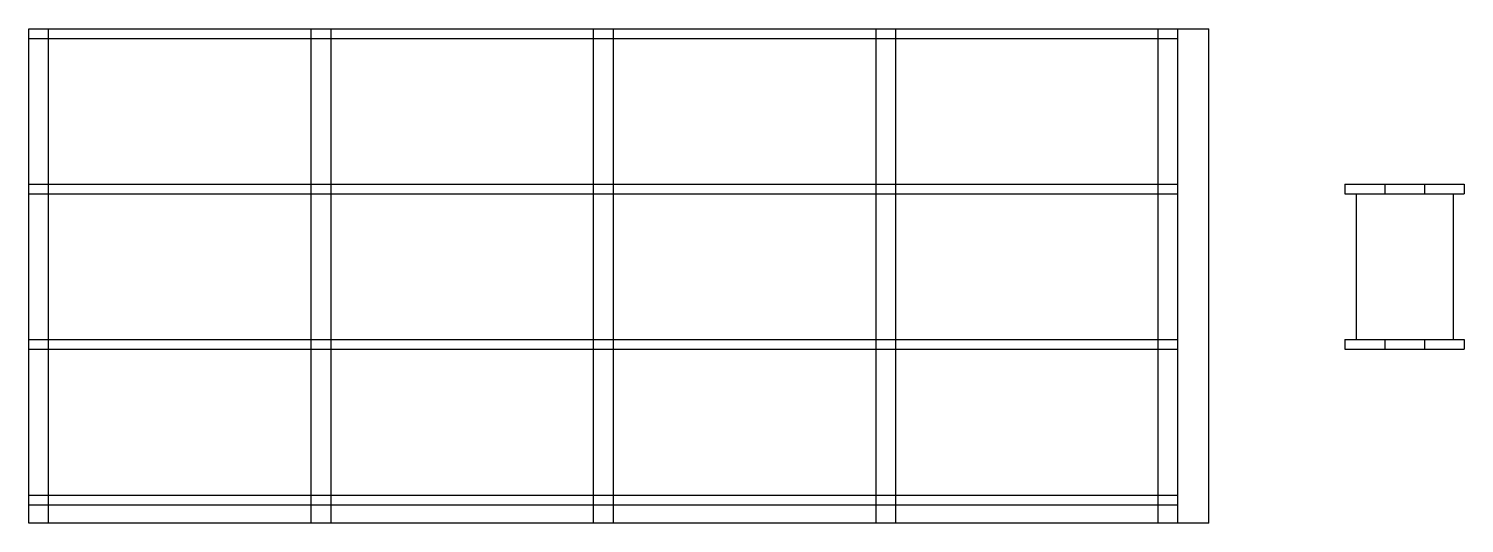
# Model space of a CAD drawing. Header units: millimetres. Extents: x 0 to 3248, y 0 to 1120.
import ezdxf

# ---------------------------------------------------------------- set-up
doc = ezdxf.new("R2010")
doc.units = ezdxf.units.MM
doc.layers.get('0').update_dxf_attribs({"lineweight": 25, "true_color": 0xffffff})
doc.layers.add('Montants', color=1, linetype='Continuous', lineweight=25, true_color=0xff0000)
doc.layers.add('Parquet', color=2, linetype='Continuous', lineweight=25, true_color=0xffff00)

msp = doc.modelspace()

# ---------------------------------------------------------------- linework, layer by layer
for p, q in [((0, 0), (0, 1120)), ((0, 1120), (2670, 1120)), ((2670, 0), (2670, 1120)), ((2670, 0), (0, 0))]:
    msp.add_line(p, q)
at = {"layer": 'Montants'}
for p, q in [((45, 0), (45, 1120)), ((639, 0), (639, 1120)), ((684, 0), (684, 1120)), ((1278, 0), (1278, 1120)), ((1323, 0), (1323, 1120)), ((1917, 0), (1917, 1120)), ((1962, 0), (1962, 1120)), ((2555, 0), (2555, 1120)), ((3002.8, 746), (3002.8, 416)), ((3222.8, 746), (3222.8, 416))]:
    msp.add_line(p, q, dxfattribs=at)
at = {"layer": 'Parquet'}
for p, q in [((2600, 0), (2600, 1120)), ((0, 1098), (2600, 1098)), ((0, 768), (2600, 768)), ((2977.8, 768), (3247.8, 768)), ((2977.8, 768), (2977.8, 746)), ((3067.8, 768), (3067.8, 746)), ((3157.8, 768), (3157.8, 746)), ((3247.8, 768), (3247.8, 746)), ((0, 746), (2600, 746)), ((2977.8, 746), (3247.8, 746)), ((2977.8, 746), (2977.8, 746)), ((0, 416), (2600, 416)), ((0, 394), (2600, 394)), ((2977.8, 416), (3247.8, 416)), ((2977.8, 416), (2977.8, 394)), ((2977.8, 394), (3247.8, 394)), ((2977.8, 394), (2977.8, 394)), ((3067.8, 416), (3067.8, 394)), ((3157.8, 416), (3157.8, 394)), ((3247.8, 416), (3247.8, 394)), ((0, 64), (2600, 64)), ((0, 42), (2600, 42))]:
    msp.add_line(p, q, dxfattribs=at)

doc.saveas('drawing.dxf')
